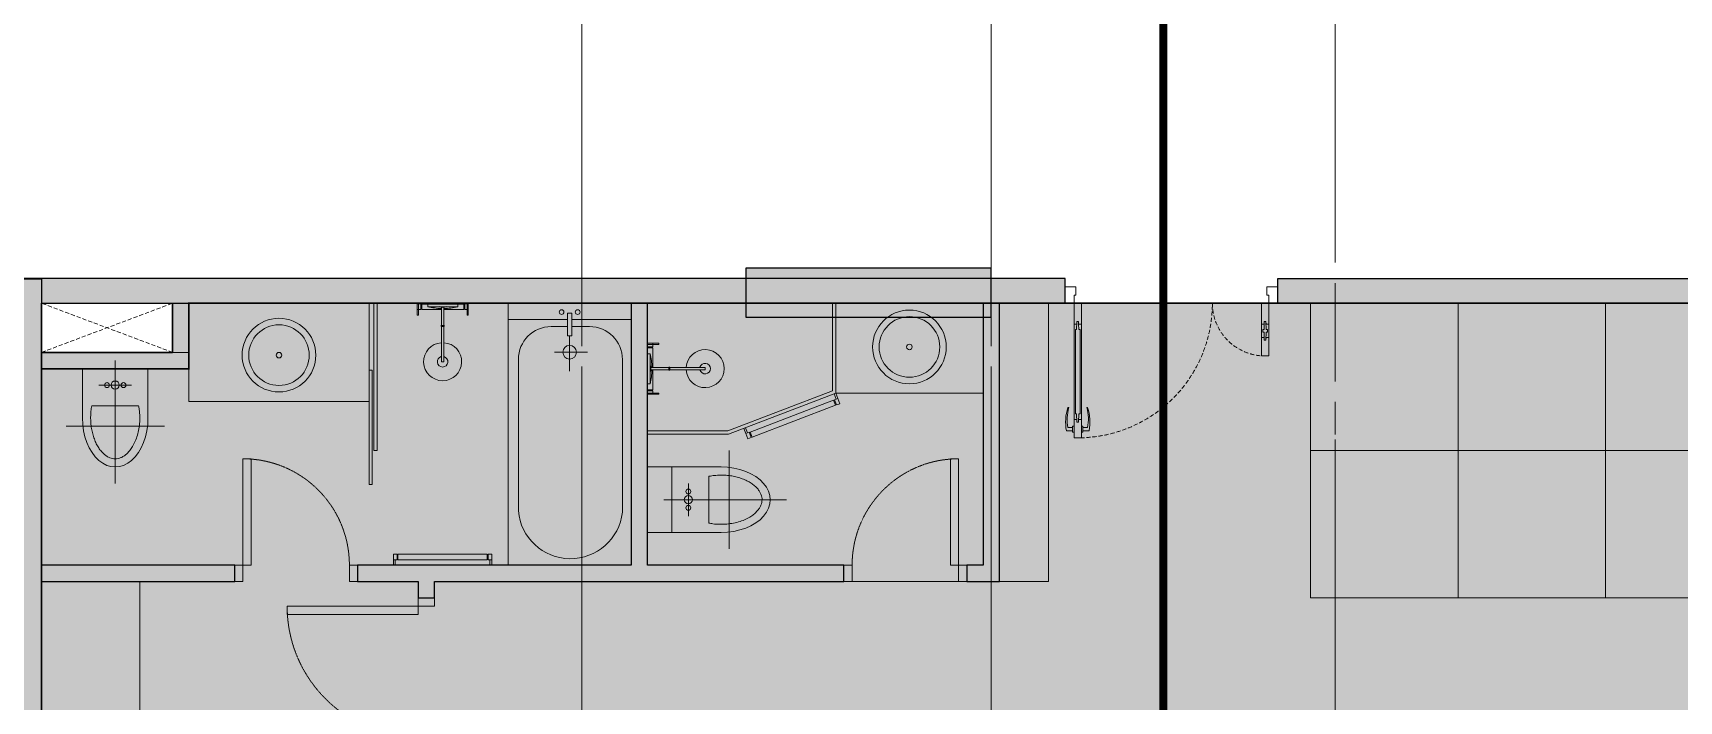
# Model space of a CAD drawing. Header units: millimetres. Extents: x -100356 to 314685, y 446 to 1273965.
# Drawn here: x 60838 to 70891, y 1101734 to 1105814 of the extents above; entities that cross this region are included whole.
import ezdxf
from ezdxf.xclip import XClip

# ---------------------------------------------------------------- set-up
doc = ezdxf.new("R2010")
doc.units = ezdxf.units.MM
doc.header["$XCLIPFRAME"] = 2
for name, pattern in [('20180221 BF$0$Core - tb$0$HIDDEN', [0.375, 0.25, -0.125]), ('A1 - dp$0$DASHED2', [0.375, 0.25, -0.125]), ('CENTER', [2, 1.25, -0.25, 0.25, -0.25]), ('CENTER2', [28.575, 19.05, -3.175, 3.175, -3.175]), ('Kume - Grid Line', [10.5, 6, -1.25, 2, -1.25]), ('VL2 - tb$0$DASHED2', [0.375, 0.25, -0.125]), ('VL2 - tb$0$HIDDEN', [0.375, 0.25, -0.125])]:
    doc.linetypes.add(name, pattern=pattern)
for name, color, linetype, lineweight in [('@ color hatch', 7, 'Continuous', 13), ('A-_ANOT----_D', 7, 'Continuous', 5), ('A.Axis', 251, 'CENTER2', 13), ('A1 - dp$0$A.HACH 250', 250, 'Continuous', 5), ('A1 - dp$0$CUA', 5, 'Continuous', 9), ('A1 - dp$0$FURNITURE', 8, 'Continuous', 5), ('A1 - dp$0$TUONG 2', 2, 'Continuous', 25), ('A3 - dp$0$FURNITURE', 8, 'Continuous', 5), ('Hatch-wall', 251, 'Continuous', 5), ('KÍNH', 150, 'Continuous', 9), ('LC.HA', 250, 'Continuous', 9), ('LGI', 250, 'CENTER', 9), ('TEXT', 6, 'Continuous', 20), ('TXT', 1, 'Continuous', 25), ('VL2 - tb$0$A.HACH 250', 250, 'Continuous', 5), ('VL2 - tb$0$CUA', 5, 'Continuous', 9), ('VL2 - tb$0$FURNITURE', 8, 'Continuous', 5)]:
    doc.layers.add(name, color=color, linetype=linetype, lineweight=lineweight)
doc.layers.add('@area depoint', color=8, linetype='Continuous', lineweight=35, plot=False)
doc.layers.add('STR', color=7, linetype='Continuous')
doc.styles.add('arial_eng', font='ARIALNI.TTF')

# ---------------------------------------------------------------- blocks, each defined once
blk = doc.blocks.new('VL1 revised')
at = {"layer": 'Hatch-wall', "ltscale": 0.5}
h = blk.add_hatch(color=256, dxfattribs=at)
h.dxf.hatch_style = 1
h.paths.add_polyline_path([(-3100, -8150), (-3100, -1650), (-2900, -1650), (-2900, -1750), (-3000, -1750), (-3000, -8150), (-2800, -8150), (-2800, -9450), (-2550, -9450), (-2550, -9650), (-3100, -9650), (-3100, -8350), (-3629, -8350), (-3629, -8150)])
h.paths.add_polyline_path([(-6450, -9450), (-6450, -8650), (-6450, -6050), (-6550, -6050), (-6550, -5950), (-6350, -5950), (-6350, -8150), (-6029, -8150), (-6029, -8350), (-6250, -8350), (-6250, -9650), (-6800, -9650), (-6800, -9450)])
h.paths.add_polyline_path([(-7650, -4950), (-7550, -4950), (-7550, -4800), (-6029, -4800), (-6029, -4700), (-6929, -4700), (-6929, -1750), (-6029, -1750), (-6029, -1650), (-7029, -1650), (-7029, -2300), (-9300, -2300), (-9300, -1650), (-9500, -1650), (-9500, -2200), (-10550, -2200), (-10550, -2400), (-7029, -2400), (-7029, -4700), (-7650, -4700)])
h.paths.add_polyline_path([(-8900, -9650), (-8900, -9450), (-9350, -9450), (-9350, -6050), (-7450, -6050), (-7450, -5950), (-7550, -5950), (-7550, -5850), (-7650, -5850), (-7650, -5950), (-9450, -5950), (-9450, -6550), (-9550, -6550), (-9550, -8150), (-9550, -9650)])
h.paths.add_polyline_path([(-10750, -5850), (-10550, -5850), (-10550, -6550), (-10450, -6550), (-10450, -6750), (-10550, -6750), (-10550, -6753), (-10750, -6753)])
h.paths.add_polyline_path([(-4500, 150), (-10750, 150), (-10750, 0), (-10550, 0), (-10550, 0), (-9500, 0), (-9500, -650), (-9300, -650), (-9300, 0), (-4500, 0)])
edge = h.paths.add_edge_path()
edge.add_line((0, -4520), (-400, -4520))
edge.add_line((-400, -4520), (-400, -3700))
edge.add_line((-400, -3700), (0, -3700))
edge.add_line((0, -3700), (0, -1900))
edge.add_line((0, -1900), (-1600, -1900))
edge.add_line((-1600, -1900), (-1600, -2800))
edge.add_line((-1600, -2800), (-1700, -2800))
edge.add_line((-1700, -2800), (-1700, -1900))
edge.add_line((-1700, -1900), (-2000, -1900))
edge.add_line((-2000, -1900), (-2000, -1800))
edge.add_line((-2000, -1800), (-1900, -1800))
edge.add_line((-1900, -1800), (-1900, -1700))
edge.add_line((-1900, -1700), (-1800, -1700))
edge.add_line((-1800, -1700), (-1800, -1800))
edge.add_line((-1800, -1800), (0, -1800))
edge.add_line((0, -1800), (0, 0))
edge.add_line((0, 0), (-1800, 0))
edge.add_line((-1800, 0), (-1800, -950))
edge.add_line((-1800, -950), (-1900, -950))
edge.add_line((-1900, -950), (-1900, 0))
edge.add_line((-1900, 0), (-3100, 0))
edge.add_line((-3100, 0), (-3100, 150))
edge.add_line((-3100, 150), (0, 150))
edge.add_line((0, 150), (200, 150))
edge.add_line((200, 150), (200, -9650))
edge.add_line((200, -9650), (-450, -9650))
edge.add_line((-450, -9650), (-450, -9450))
edge.add_line((-450, -9450), (0, -9450))
edge.add_line((0, -9450), (0, -5370))
edge.add_line((0, -5370), (-1700, -5370))
edge.add_line((-1700, -5370), (-1700, -3550))
edge.add_line((-1700, -3550), (-1600, -3550))
edge.add_line((-1600, -3550), (-1600, -5270))
edge.add_line((-1600, -5270), (0, -5270))
edge.add_line((0, -5270), (0, -4520))
h = blk.add_hatch(color=256, dxfattribs=at)
h.dxf.hatch_style = 1
h.paths.add_polyline_path([(0, -3800), (0, -4420), (0, -4420), (0, -3800)], flags=17)
h.paths.add_polyline_path([(0, -3700), (0, -4520), (0, -4520), (0, -5270), (-1600, -5270), (-1600, -3550), (-1700, -3550), (-1700, -5370), (0, -5370), (0, -9450), (-450, -9450), (-450, -9650), (200, -9650), (200, 150), (0, 150), (-3200, 150), (-3200, 0), (-1900, 0), (-1900, -800), (-1800, -800), (-1800, 0), (0, 0), (0, -1800), (-1600, -1800), (-1600, -1650), (-1800, -1650), (-1800, -1550), (-1900, -1550), (-1900, -1650), (-2000, -1650), (-2000, -1750), (-1700, -1750), (-1700, -2800), (-1600, -2800), (-1600, -1900), (0, -1900), (0, -3700)])
at = {"layer": 'A1 - dp$0$TUONG 2', "ltscale": 0.5}
blk.add_lwpolyline([(0, 150), (200, 150), (200, -9650), (-450, -9650)], dxfattribs=at)
at = {"color": 1, "ltscale": 0.5, "style": 'arial_eng'}
blk.add_attdef('AC', (-10424, -1989, 0), '', height=300, rotation=0, dxfattribs=at)
blk = doc.blocks.new('grid tower')
at = {"layer": 'A.Axis', "linetype": 'Kume - Grid Line', "lineweight": 9, "ltscale": 100}
for p, q in [((5849.8, -18372.7), (5849.8, 38890.6)), ((7949.8, 38386.8), (7949.8, -18372.7)), ((10449.8, 38386.8), (10449.8, -18372.7))]:
    blk.add_line(p, q, dxfattribs=at)
blk = doc.blocks.new('*U134')
for points in [[(-850, 100), (-900, 100), (-900, 0), (-850, 0)], [(-50, 0), (-100, 0), (-100, -800), (-50, -800)], [(0, 100), (-50, 100), (-50, 0), (0, 0)]]:
    blk.add_lwpolyline(points, close=True)
at = {"linetype": 'VL2 - tb$0$HIDDEN'}
blk.add_arc((-50, 0), 800, 180, 270, dxfattribs=at)
blk = doc.blocks.new('*U135')
for points in [[(-700, 100), (-750, 100), (-750, 0), (-700, 0)], [(-50, 0), (-100, 0), (-100, -650), (-50, -650)], [(0, 100), (-50, 100), (-50, 0), (0, 0)]]:
    blk.add_lwpolyline(points, close=True)
at = {"linetype": 'VL2 - tb$0$HIDDEN'}
blk.add_arc((-50, 0), 650, 180, 270, dxfattribs=at)
blk = doc.blocks.new('*U213')
for points in [[(0, 100), (50, 100), (50, 0), (0, 0)], [(50, 0), (100, 0), (100, -650), (50, -650)], [(700, 100), (750, 100), (750, 0), (700, 0)]]:
    blk.add_lwpolyline(points, close=True)
at = {"linetype": 'VL2 - tb$0$HIDDEN'}
blk.add_arc((50, 0), 650, 270, 0, dxfattribs=at)
blk = doc.blocks.new('VL2 - tb$0$A$C4168242D')
for points in [[(300, 750), (300, 0)], [(0, 400), (600, 400)], [(100, 350), (100, 50), (500, 50), (500, 350)], [(157, 276), (443, 276)], [(400, 150), (200, 150)]]:
    blk.add_lwpolyline(points)
for centre, radius in [((250, 150), 15), ((300, 150), 25), ((350, 150), 15)]:
    blk.add_circle(centre, radius)
blk.add_ellipse((300, 350), major_axis=(0, 300), ratio=0.666667, start_param=4.712389, end_param=7.853982)
blk.add_open_spline([(443, 276), (444, 283), (446, 291), (449, 313), (450, 328), (450, 356), (450, 370), (447, 399), (445, 413), (440, 440), (437, 453), (428, 478), (424, 490), (413, 512), (408, 522), (396, 540), (391, 547), (380, 560), (374, 566), (363, 576), (357, 580), (346, 588), (340, 591), (328, 595), (323, 597), (311, 599), (306, 600), (295, 600), (289, 600), (278, 597), (273, 596), (261, 591), (255, 588), (244, 581), (238, 577), (226, 567), (221, 561), (210, 548), (204, 541), (194, 525), (189, 517), (180, 499), (176, 489), (169, 469), (165, 459), (160, 437), (157, 426), (153, 404), (152, 392), (150, 369), (150, 357), (150, 333), (151, 321), (153, 298), (155, 287), (157, 276)], degree=3, knots=[4.428595, 4.428595, 4.428595, 4.428595, 4.521718, 4.521718, 4.681946, 4.681946, 4.842175, 4.842175, 5.002403, 5.002403, 5.162632, 5.162632, 5.32286, 5.32286, 5.483089, 5.483089, 5.615862, 5.615862, 5.748636, 5.748636, 5.88141, 5.88141, 6.014184, 6.014184, 6.146958, 6.146958, 6.279732, 6.279732, 6.412506, 6.412506, 6.545279, 6.545279, 6.678053, 6.678053, 6.810827, 6.810827, 6.943601, 6.943601, 7.076375, 7.076375, 7.209149, 7.209149, 7.341922, 7.341922, 7.474696, 7.474696, 7.60747, 7.60747, 7.740244, 7.740244, 7.873018, 7.873018, 8.005792, 8.005792, 8.137776, 8.137776, 8.137776, 8.137776])
blk = doc.blocks.new('A1 - dp$0$A$C6E1257E0')
at = {"linetype": 'Continuous'}
blk.add_lwpolyline([(30.5, 0), (64.5, 0), (64.5, 8.5), (30.5, 8.5)], close=True, dxfattribs=at)
blk.add_lwpolyline([(39, 8.5), (39, 42.5, -0.1327536), (166.5, 34), (166.5, 29.75, 0.1152164), (56, 34), (56, 8.5)], format="xyb", dxfattribs=at)
blk = doc.blocks.new('A1 - dp$0$cua vao can ho')
at = {"layer": 'A1 - dp$0$A.HACH 250', "linetype": 'A1 - dp$0$DASHED2', "ltscale": 100}
for centre, radius, start, end in [((-78, 0), 822, 88.4513, 180), ((-1222, 0), 322, 0, 93.9546)]:
    blk.add_arc(centre, radius, start, end, dxfattribs=at)
at = {"layer": 'A1 - dp$0$CUA'}
for p, q in [((-100, 128), (-100, 711)), ((-56, 128), (-56, 711)), ((-1244, 128), (-1244, 210)), ((-1200, 128), (-1200, 210))]:
    blk.add_line(p, q, dxfattribs=at)
for points in [[(-56, 822), (-56, 804), (-56, 711), (-72, 711), (-73, 726), (-83, 726), (-83, 711), (-100, 711), (-100, 822)], [(-73, 726), (-71, 676), (-64, 676), (-64, 161), (-71, 161), (-73, 111), (-83, 111), (-83, 128), (-84, 161), (-92, 161), (-92, 676), (-84, 676), (-83, 726)], [(-1244, 321), (-1244, 304), (-1244, 210), (-1228, 210), (-1227, 226), (-1217, 226), (-1217, 210), (-1200, 210), (-1200, 321)], [(-1227, 226), (-1229, 176), (-1236, 176), (-1236, 161), (-1229, 161), (-1227, 111), (-1217, 111), (-1217, 128), (-1216, 161), (-1208, 161), (-1208, 176), (-1216, 176), (-1217, 226)], [(-1217, 128), (-1217, 111), (-1227, 111), (-1228, 128), (-1244, 128), (-1244, 1), (-1244, 0), (-1200, 0), (-1200, 11), (-1200, 128)], [(-83, 128), (-83, 111), (-73, 111), (-72, 128), (-56, 128), (-56, 1), (-56, 0), (-100, 0), (-100, 11), (-100, 128)], [(-1233, -50), (-1244, -50), (-1244, 0), (-1300, 0), (-1300, -100), (-1275, -100), (-1233, -100)], [(-67, -50), (-56, -50), (-56, 0), (0, 0), (0, -100), (-25, -100), (-67, -100)]]:
    blk.add_lwpolyline(points, close=True, dxfattribs=at)
blk.add_lwpolyline([(-1244, 0), (-56, 0)], dxfattribs=at)
at = {"layer": 'A1 - dp$0$CUA', "yscale": 1.111111111007631, "zscale": 1.111111111007631}
for p, xscale, rotation in [((-100, 822), -1.111111111007631, 89.99998306033208), ((-56, 822), 1.111111111007631, 269.9999830603322)]:
    blk.add_blockref('A1 - dp$0$A$C6E1257E0', p, dxfattribs=dict(at, xscale=xscale, rotation=rotation))
blk = doc.blocks.new('A1 - dp$0$A$C588A0D6B')
for p, q in [((-122, -38), (123, -38)), ((-122, -59), (-122, -38)), ((123, -59), (-122, -59)), ((-11, -64), (-11, -211)), ((9, -65), (9, -211)), ((123, -38), (123, -59)), ((9, -211), (-11, -211)), ((9, -220), (-11, -220)), ((-11, -220), (-11, -507)), ((9, -220), (9, -507)), ((9, -507), (-11, -507))]:
    blk.add_line(p, q)
for points in [[(-178, -37), (-208, -37), (-208, -82), (-178, -82)], [(-208, -37), (-197, -37), (-197, -129), (-208, -129)], [(179, -37), (208, -37), (208, -82), (179, -82)], [(208, -37), (198, -37), (198, -129), (208, -129)]]:
    blk.add_lwpolyline(points, close=True)
blk.add_lwpolyline([(-11, -82), (-171, -82), (-171, -38), (172, -38), (172, -82), (9, -82)])
for centre, radius, start, end in [((0, 431), 505, 255.9943, 268.6524), ((0, 0), 65.5, 243.6552, 296.3448), ((0, 431), 505, 271.0236, 284.0057), ((-8, -215), 5.39, 127.2582, 232.7418), ((6, -215), 5.39, 307.2582, 52.7418), ((-1, -507), 155, 93.8501, 86.1499), ((-1, -507), 43, 104.0595, 75.9405)]:
    blk.add_arc(centre, radius, start, end)
blk = doc.blocks.new('A1 - dp$0$A$C487079A1')
for points in [[(34, 589), (34, 600), (0, 600), (0, 589)], [(68, 578), (68, 600), (34, 600), (34, 578)], [(34, 0), (34, 11), (0, 11), (0, 0)], [(68, 22), (68, 0), (34, 0), (34, 22)]]:
    blk.add_lwpolyline(points, close=True)
blk.add_lwpolyline([(34, 147), (34, 27), (67, 27), (67, 573), (34, 573), (34, 147)])
blk = doc.blocks.new('VL2 - tb$0$A$C722D3D91')
at = {"ltscale": 0.07}
for radius in [225, 185, 17]:
    blk.add_circle((0, 0), radius, dxfattribs=at)
blk = doc.blocks.new('A1 - dp$0$A$C4168242D')
for points in [[(300, 750), (300, 0)], [(0, 400), (600, 400)], [(100, 350), (100, 50), (500, 50), (500, 350)], [(157, 276), (443, 276)], [(400, 150), (200, 150)]]:
    blk.add_lwpolyline(points)
for centre, radius in [((250, 150), 15), ((300, 150), 25), ((350, 150), 15)]:
    blk.add_circle(centre, radius)
blk.add_ellipse((300, 350), major_axis=(0, 300), ratio=0.666667, start_param=4.712389, end_param=7.853982)
blk.add_open_spline([(443, 276), (444, 283), (446, 291), (449, 313), (450, 328), (450, 356), (450, 370), (447, 399), (445, 413), (440, 440), (437, 453), (428, 478), (424, 490), (413, 512), (408, 522), (396, 540), (391, 547), (380, 560), (374, 566), (363, 576), (357, 580), (346, 588), (340, 591), (328, 595), (323, 597), (311, 599), (306, 600), (295, 600), (289, 600), (278, 597), (273, 596), (261, 591), (255, 588), (244, 581), (238, 577), (226, 567), (221, 561), (210, 548), (204, 541), (194, 525), (189, 517), (180, 499), (176, 489), (169, 469), (165, 459), (160, 437), (157, 426), (153, 404), (152, 392), (150, 369), (150, 357), (150, 333), (151, 321), (153, 298), (155, 287), (157, 276)], degree=3, knots=[4.428595, 4.428595, 4.428595, 4.428595, 4.521718, 4.521718, 4.681946, 4.681946, 4.842175, 4.842175, 5.002403, 5.002403, 5.162632, 5.162632, 5.32286, 5.32286, 5.483089, 5.483089, 5.615862, 5.615862, 5.748636, 5.748636, 5.88141, 5.88141, 6.014184, 6.014184, 6.146958, 6.146958, 6.279732, 6.279732, 6.412506, 6.412506, 6.545279, 6.545279, 6.678053, 6.678053, 6.810827, 6.810827, 6.943601, 6.943601, 7.076375, 7.076375, 7.209149, 7.209149, 7.341922, 7.341922, 7.474696, 7.474696, 7.60747, 7.60747, 7.740244, 7.740244, 7.873018, 7.873018, 8.005792, 8.005792, 8.137776, 8.137776, 8.137776, 8.137776])
blk = doc.blocks.new('A1 - dp$0$A$C722D3D91')
at = {"ltscale": 0.07}
for radius in [225, 185, 17]:
    blk.add_circle((0, 0), radius, dxfattribs=at)
blk = doc.blocks.new('tam nam1500 plus 100')
for p, q in [((-1276, 322), (-343, 322)), ((-299, -92), (-299, 109)), ((-143, 13), (-143, 122)), ((-199, 0), (-415, 0)), ((-143, -113), (-143, -13)), ((-1268, -313), (-343, -313))]:
    blk.add_line(p, q)
for points in [[(-100, -13), (-100, -375), (-1600, -375), (-1600, 375), (-100, 375), (-100, 13)], [(-100, -13), (-100, -375), (0, -375), (0, 375), (-100, 375), (-100, 13)]]:
    blk.add_lwpolyline(points)
blk.add_lwpolyline([(-199, 13), (-61, 13), (-61, -13), (-199, -13)], close=True)
for centre, radius in [((-299, 0), 41.7), ((-54, 49), 14.5), ((-54, -49), 14.5)]:
    blk.add_circle(centre, radius)
for centre, radius, start, end in [((-1241, 5), 319, 96.2649, 265.2417), ((-343, 122), 200, 0, 90), ((-343, -113), 200, 270, 0)]:
    blk.add_arc(centre, radius, start, end)
blk = doc.blocks.new('VL2 - tb')
at = {"layer": '@ color hatch', "ltscale": 0.5}
h = blk.add_hatch(color=181, dxfattribs=at)
h.dxf.hatch_style = 1
h.paths.add_polyline_path([(9100, 9625), (9100, 8325), (9000, 8325), (9000, 6500), (6400, 6500), (6400, 8325), (3100, 8325), (3100, 9625), (100, 9625), (100, 1075), (500, 1075), (500, 175), (11350, 175), (11350, 575), (11800, 575), (12250, 575), (12250, 9625)])
h.paths.add_polyline_path([(8800, 6900), (6600, 6900), (6600, 6600), (8800, 6600)], flags=17)
h.paths.add_polyline_path([(3300, 8525), (6400, 8525), (6400, 9825), (3300, 9825)])
at = {"layer": 'Hatch-wall', "ltscale": 0.5}
h = blk.add_hatch(color=256, dxfattribs=at)
h.dxf.hatch_style = 1
h.paths.add_polyline_path([(9500, 175), (10120, 175)], flags=16)
h.paths.add_polyline_path([(9000, 6600), (8750, 6600), (8750, 6400), (8900, 6400), (8900, 5950), (9850, 5950), (9850, 3075), (9750, 3075), (9750, 2975), (9850, 2975), (9850, 2875), (9950, 2875), (9950, 2975), (10550, 2975), (10550, 3075), (9950, 3075), (9950, 5950), (10550, 5950), (10550, 6050), (9000, 6050)], flags=16)
h.paths.add_polyline_path([(6400, 6050), (6400, 2975), (8850, 2975), (8850, 3075), (6500, 3075), (6500, 6400), (6650, 6400), (6650, 6600), (6600, 6600), (6600, 9825), (6400, 9825), (6400, 8525), (6400, 8325)], flags=17)
h.paths.add_polyline_path([(3100, 9625), (2700, 9625), (2700, 9825), (3300, 9825), (3300, 8525), (4000, 8525), (4000, 8325), (3200, 8325), (3200, 5625), (3100, 5625)], flags=17)
h.paths.add_polyline_path([(100, 1875), (100, 1875), (100, 1375), (100, 1375)], flags=16)
edge = h.paths.add_edge_path()
edge.add_line((12250, 9625), (12250, 6050))
edge.add_line((12250, 6050), (11650, 6050))
edge.add_line((11650, 6050), (11650, 5950))
edge.add_line((11650, 5950), (12250, 5950))
edge.add_line((12250, 5950), (12250, 3075))
edge.add_line((12250, 3075), (11650, 3075))
edge.add_line((11650, 3075), (11650, 2975))
edge.add_line((11650, 2975), (12250, 2975))
edge.add_line((12250, 2975), (12250, 1875))
edge.add_line((12250, 1875), (11070, 1875))
edge.add_line((11070, 1875), (11070, 1775))
edge.add_line((11070, 1775), (12250, 1775))
edge.add_line((12250, 1775), (12250, 175))
edge.add_line((12250, 175), (10220, 175))
edge.add_line((10220, 175), (9400, 175))
edge.add_line((9400, 175), (8650, 175))
edge.add_line((8650, 175), (8650, 1775))
edge.add_line((8650, 1775), (10320, 1775))
edge.add_line((10320, 1775), (10320, 1875))
edge.add_line((10320, 1875), (9950, 1875))
edge.add_line((9950, 1875), (9950, 1975))
edge.add_line((9950, 1975), (9850, 1975))
edge.add_line((9850, 1975), (9850, 1875))
edge.add_line((9850, 1875), (7350, 1875))
edge.add_line((7350, 1875), (7350, 1775))
edge.add_line((7350, 1775), (8550, 1775))
edge.add_line((8550, 1775), (8550, 175))
edge.add_line((8550, 175), (6500, 175))
edge.add_line((6500, 175), (6500, 1775))
edge.add_line((6500, 1775), (6600, 1775))
edge.add_line((6600, 1775), (6600, 1875))
edge.add_line((6600, 1875), (6500, 1875))
edge.add_line((6500, 1875), (6400, 1875))
edge.add_line((6400, 1875), (6400, 175))
edge.add_line((6400, 175), (6300, 175))
edge.add_line((6300, 175), (6300, 25))
edge.add_line((6300, 25), (12450, 25))
edge.add_line((12450, 25), (12450, 9825))
edge.add_line((12450, 9825), (11600, 9825))
edge.add_line((11600, 9825), (11600, 9625))
edge.add_line((11600, 9625), (12250, 9625))
edge.add_line((8750, 6600), (8800, 6600))
edge.add_line((8800, 6600), (8800, 9825))
edge.add_line((8800, 9825), (9500, 9825))
edge.add_line((9500, 9825), (9500, 9625))
edge.add_line((9500, 9625), (9100, 9625))
edge.add_line((9100, 9625), (9100, 8325))
edge.add_line((9100, 8325), (9000, 8325))
edge.add_line((9000, 8325), (9000, 6900))
h.paths.add_polyline_path([(4500, 175), (4600, 175), (4600, 175), (4700, 175), (4700, 25), (-100, 25), (-100, 9825), (600, 9825), (600, 9625), (100, 9625), (100, 6325), (2200, 6325), (2200, 6125), (2100, 6125), (2100, 6225), (100, 6225), (100, 4625), (2100, 4625), (2100, 5375), (2200, 5375), (2200, 4625), (3100, 4625), (3100, 4725), (3200, 4725), (3200, 4525), (100, 4525), (100, 1975), (850, 1975), (850, 1875), (100, 1875), (100, 1275), (100, 1275), (100, 175), (1700, 175), (1700, 1875), (1600, 1875), (1600, 1975), (1800, 1975), (1800, 175), (4500, 175)])
h = blk.add_hatch(color=256, dxfattribs=at)
h.dxf.hatch_style = 1
h.paths.add_polyline_path([(12450, 9825), (11600, 9825), (11600, 9625), (12250, 9625), (12250, 6050), (11650, 6050), (11650, 5950), (12250, 5950), (12250, 3075), (11650, 3075), (11650, 2975), (12250, 2975), (12250, 1875), (11070, 1875), (11070, 1775), (12250, 1775), (12250, 175), (10220, 175), (9400, 175), (8650, 175), (8650, 1775), (10320, 1775), (10320, 1875), (9950, 1875), (9950, 1975), (9850, 1975), (9850, 1875), (7350, 1875), (7350, 1775), (8550, 1775), (8550, 175), (6500, 175), (6500, 1775), (6600, 1775), (6600, 1875), (6500, 1875), (6400, 1875), (6400, 175), (6000, 175), (6000, 25), (12450, 25)])
h.paths.add_polyline_path([(10120, 175), (9500, 175)], flags=16)
h = blk.add_hatch(color=256, dxfattribs=at)
h.dxf.hatch_style = 1
h.paths.add_polyline_path([(11350, 175), (11350, 575), (12250, 575), (12250, 475), (11450, 475), (11450, 175)])
at = {"layer": '@area depoint', "color": 250, "ltscale": 10, "const_width": 10}
blk.add_lwpolyline([(9100, 9625), (9100, 8325), (9000, 8325), (9000, 6500), (6400, 6500), (6400, 8325), (3100, 8325), (3100, 9625), (100, 9625), (100, 1075), (500, 1075), (500, 175), (700, 175), (700, 175), (11350, 175), (11350, 575), (11800, 575), (11800, 575), (12250, 575), (12250, 9625)], close=True, dxfattribs=at)
at = {"layer": 'A1 - dp$0$FURNITURE'}
for points in [[(8400, 1575), (8550, 1575), (8550, 1175), (8400, 1175)], [(6500, 175), (6500, 725), (7400, 725), (7400, 175)], [(11350, 175), (11350, 775), (10250, 775), (10250, 775), (10250, 175)]]:
    blk.add_lwpolyline(points, close=True, dxfattribs=at)
at = {"layer": 'A1 - dp$0$TUONG 2', "ltscale": 0.5}
for points in [[(4600, 175), (4700, 175), (4700, 25), (-100, 25)], [(1800, 175), (4500, 175), (4500, 175), (4600, 175), (4700, 175), (4700, 175), (4600, 175)], [(12250, 2975), (12250, 1875), (11070, 1875), (11070, 1775), (12250, 1775), (12250, 175), (10220, 175), (10220, 175), (9400, 175), (9400, 175), (8650, 175), (8650, 1775), (10320, 1775), (10320, 1875), (9950, 1875), (9950, 1975), (9850, 1975), (9850, 1875), (7350, 1875), (7350, 1775), (8550, 1775), (8550, 175), (6500, 175), (6500, 1775), (6600, 1775), (6600, 1875), (6500, 1875), (6400, 1875), (6400, 175), (6000, 175), (6000, 25), (12450, 25)], [(12250, 175), (12250, 575), (11350, 575), (11350, 175)], [(8650, 175), (9400, 175)]]:
    blk.add_lwpolyline(points, dxfattribs=at)
for points in [[(11350, 175), (11350, 575), (12250, 575), (12250, 475), (11450, 475), (11450, 175)], [(11450, 475), (12250, 475), (12250, 175), (11450, 175)]]:
    blk.add_lwpolyline(points, close=True, dxfattribs=at)
at = {"layer": 'A3 - dp$0$FURNITURE', "ltscale": 0.5}
blk.add_lwpolyline([(11350, 175), (12250, 175), (12250, 475), (11350, 475)], close=True, dxfattribs=at)
at = {"layer": 'KÍNH'}
for points in [[(8550, 975), (8054, 975), (7400, 725), (7400, 175)], [(8550, 955), (8058, 955), (7420, 711), (7420, 175)]]:
    blk.add_lwpolyline(points, dxfattribs=at)
at = {"layer": 'VL2 - tb$0$A.HACH 250'}
for points in [[(1800, 1075), (2700, 1075), (2700, 1975), (1800, 1975)], [(2700, 1075), (3600, 1075), (3600, 1975), (2700, 1975)], [(3600, 1075), (4500, 1075), (4500, 1975), (3600, 1975)], [(1800, 175), (2700, 175), (2700, 1075), (1800, 1075)], [(2700, 175), (3600, 175), (3600, 1075), (2700, 1075)], [(3600, 175), (4500, 175), (4500, 1075), (3600, 1075)]]:
    blk.add_lwpolyline(points, close=True, dxfattribs=at)
at = {"layer": 'VL2 - tb$0$A.HACH 250', "linetype": 'VL2 - tb$0$DASHED2', "ltscale": 100}
for points in [[(11450, 475), (12250, 175)], [(12250, 475), (11450, 175)]]:
    blk.add_lwpolyline(points, dxfattribs=at)
at = {"layer": 'VL2 - tb$0$CUA'}
blk.add_line((7350, 1875), (6600, 1875), dxfattribs=at)
at = {"layer": 'VL2 - tb$0$CUA', "elevation": 0}
blk.add_lwpolyline([(10250, 1283), (10250, 583), (10230, 583), (10230, 1283)], close=True, dxfattribs=at)
at = {"layer": 'VL2 - tb$0$CUA'}
blk.add_lwpolyline([(10200, 1075), (10200, 175), (10220, 175), (10220, 1075)], close=True, dxfattribs=at)
at = {"layer": 'VL2 - tb$0$FURNITURE'}
for points in [[(11650, 2975), (12250, 2975), (12250, 1875), (11650, 1875)], [(6400, 1875), (6100, 1875), (6100, 175), (6400, 175)]]:
    blk.add_lwpolyline(points, close=True, dxfattribs=at)
at = {"layer": 'A1 - dp$0$FURNITURE'}
for name, p, xscale, rotation in [('tam nam1500 plus 100', (9025, 175), -1, 90), ('A1 - dp$0$A$C487079A1', (10101, 1775), -0.9999999999999983, 89.9999303536725), ('VL2 - tb$0$A$C722D3D91', (10800, 492), -1, 90)]:
    blk.add_blockref(name, p, dxfattribs=dict(at, xscale=xscale, rotation=rotation))
for name, p, rotation in [('A1 - dp$0$A$C4168242D', (8450, 1075), 90.00001693966784), ('A1 - dp$0$A$C722D3D91', (6950, 442), 270.0000169396679)]:
    blk.add_blockref(name, p, dxfattribs=dict(at, rotation=rotation))
at = {"layer": 'A1 - dp$0$FURNITURE', "xscale": -1}
blk.add_blockref('VL2 - tb$0$A$C4168242D', (12100, 525), dxfattribs=at)
at = {"layer": 'A1 - dp$0$FURNITURE', "extrusion": (-5.27555e-19, 5.65041e-18, -1), "xscale": 0.7499999999999982, "yscale": 0.7499999999999982, "zscale": -0.7499999999999981, "rotation": 90.0000696463277}
blk.add_blockref('A1 - dp$0$A$C588A0D6B', (-8578, 575), dxfattribs=at)
at = {"layer": 'A1 - dp$0$FURNITURE', "extrusion": (-5.65041e-18, 5.27555e-19, -1), "xscale": -0.7499999999999996, "yscale": 0.7499999999999996, "zscale": -0.7499999999999996, "rotation": 179.9999303536723}
blk.add_blockref('A1 - dp$0$A$C588A0D6B', (-9800, 152), dxfattribs=at)
at = {"layer": 'A1 - dp$0$TUONG 2'}
blk.add_blockref('A1 - dp$0$cua vao can ho', (6000, 175), dxfattribs=at)
at = {"layer": 'KÍNH', "extrusion": (2.12676e-18, -5.56228e-18, -1), "zscale": -1, "rotation": 69.07541614089642}
blk.add_blockref('A1 - dp$0$A$C487079A1', (-7400, 725), dxfattribs=at)
at = {"layer": 'VL2 - tb$0$CUA', "xscale": -1, "rotation": 90}
blk.add_blockref('*U134', (9950, 1975), dxfattribs=at)
at = {"layer": 'VL2 - tb$0$CUA', "xscale": -1}
for name, p in [('*U135', (6600, 1775)), ('*U213', (11070, 1775))]:
    blk.add_blockref(name, p, dxfattribs=at)
blk = doc.blocks.new('SECTION SYMBOL')
at = {"layer": 'TXT', "linetype": '20180221 BF$0$Core - tb$0$HIDDEN', "ltscale": 300, "const_width": 50, "elevation": 0}
blk.add_lwpolyline([(-1200, -31835), (-1200, 11795)], dxfattribs=at)
blk = doc.blocks.new('X-GRID')
at = {"layer": 'LGI', "ltscale": 1500}
for p, q in [((-36550, -7272.6), (-36550, 49990.7)), ((-34450, 49486.8), (-34450, -7272.6)), ((-31950, 49486.8), (-31950, -7272.6))]:
    blk.add_line(p, q, dxfattribs=at)
blk = doc.blocks.new('f23 grid column')
at = {"layer": 'LC.HA'}
h = blk.add_hatch(color=256, dxfattribs=at)
h.dxf.hatch_style = 1
h.paths.add_polyline_path([(-2255, -21797), (-2255, -21497), (-3755, -21497), (-3755, -21797)])
at = {"layer": 'STR', "ltscale": 1000, "elevation": 0}
blk.add_lwpolyline([(-2255, -21797), (-2255, -21497), (-3755, -21497), (-3755, -21797)], close=True, dxfattribs=at)
at = {"rotation": 180}
blk.add_blockref('X-GRID', (-36705, 11038, 0), dxfattribs=at)

msp = doc.modelspace()

# ---------------------------------------------------------------- block references
ref = msp.add_blockref('f23 grid column', (68945.9, 1125875.2, 0))
XClip(ref).set_block_clipping_path([(-38143.7990276038, 12874.2728585252), (-38143.7990276038, -960.9112009969), (-27130.5599544233, -960.9112009969), (-27130.5599544233, -10223.7739877296), (-20127.121006076, -10223.7739877296), (-20127.121006076, -3944.1828265036), (-7256.2687176054, -3944.1828265036), (-7256.2687176054, -19155.9551603594), (-20848.1462950006, -19155.9551603594), (-20848.1462950006, -33200.2410861016), (15642.2695581813, -33200.2410861016), (15642.2695581813, 13456.019038944), (-37345.1452426936, 13456.0190389439)])
at = {"layer": 'A-_ANOT----_D', "rotation": 180}
msp.add_blockref('grid tower', (74640.7, 1125813.5, 0), dxfattribs=at)
at = {"layer": 'A1 - dp$0$TUONG 2'}
msp.add_blockref('VL1 revised', (60690.8, 1104163.3, 0), dxfattribs=at)
at = {"layer": 'A1 - dp$0$TUONG 2', "rotation": 180}
msp.add_blockref('VL2 - tb', (73140.8, 1104338.5, 0), dxfattribs=at)
at = {"layer": 'TEXT'}
msp.add_blockref('SECTION SYMBOL', (68940.9, 1125810.5, 0), dxfattribs=at)

doc.saveas('drawing.dxf')
